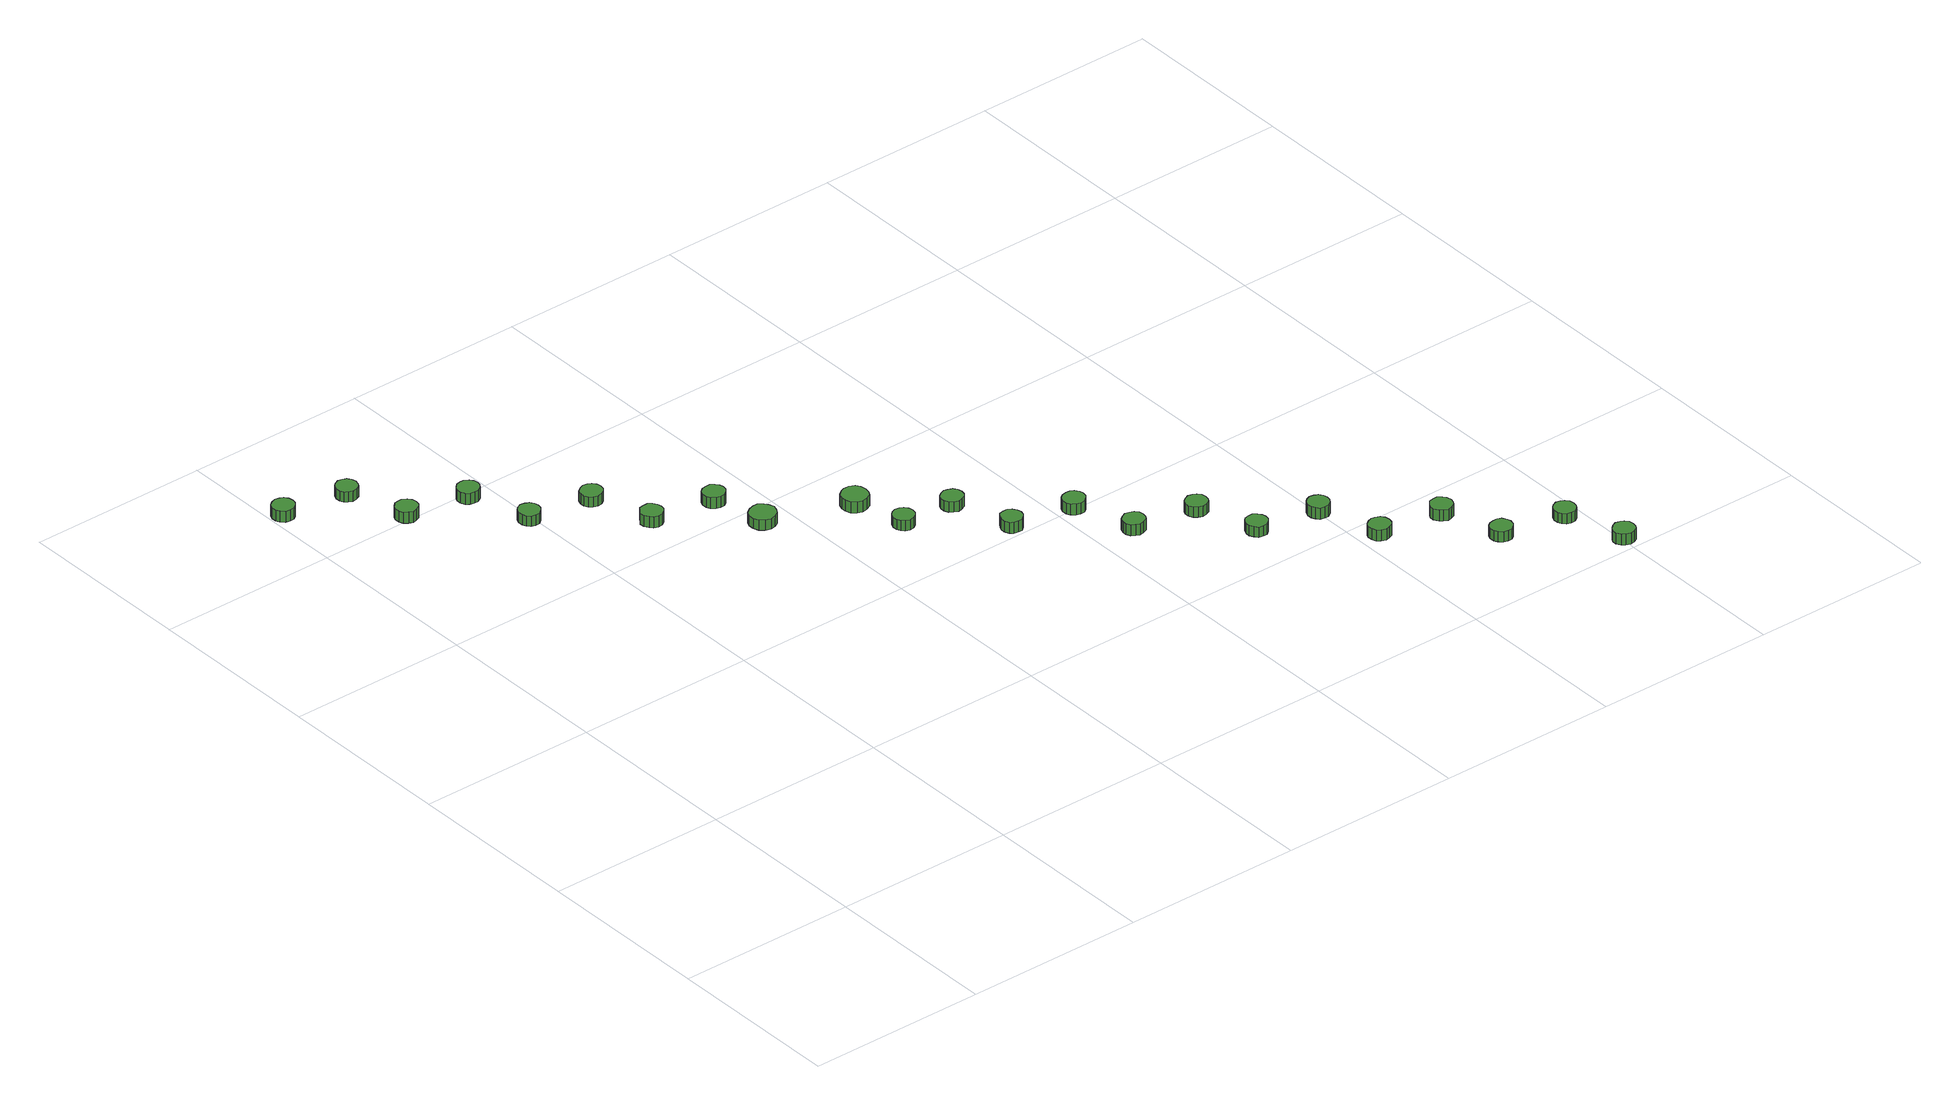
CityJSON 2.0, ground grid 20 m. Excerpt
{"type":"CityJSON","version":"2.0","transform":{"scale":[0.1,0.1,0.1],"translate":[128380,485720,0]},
"CityObjects":{
"tree1":{"type":"SolitaryVegetationObject","attributes":{"function":"something"},"geometry":[{"type":"MultiSurface","lod":"1","boundaries":[[[0,1,2,3,4,5,6,7,8,9,10,11,12,13,14]],[[15,16,17,18,19,20,21,22,23,24,25,26,27,28,29]],[[0,29,28,1]],[[1,28,27,2]],[[2,27,26,3]],[[3,26,25,4]],[[4,25,24,5]],[[5,24,23,6]],[[6,23,22,7]],[[7,22,21,8]],[[8,21,20,9]],[[9,20,19,10]],[[10,19,18,11]],[[11,18,17,12]],[[12,17,16,13]],[[13,16,15,14]],[[14,15,29,0]]]}]},
"tree2":{"type":"SolitaryVegetationObject","attributes":{"function":"something"},"geometry":[{"type":"MultiSurface","lod":"1","boundaries":[[[30,31,32,33,34,35,36,37,38,39,40,41,42,43,44]],[[45,46,47,48,49,50,51,52,53,54,55,56,57,58,59]],[[30,59,58,31]],[[31,58,57,32]],[[32,57,56,33]],[[33,56,55,34]],[[34,55,54,35]],[[35,54,53,36]],[[36,53,52,37]],[[37,52,51,38]],[[38,51,50,39]],[[39,50,49,40]],[[40,49,48,41]],[[41,48,47,42]],[[42,47,46,43]],[[43,46,45,44]],[[44,45,59,30]]]}]},
"tree3":{"type":"SolitaryVegetationObject","attributes":{"function":"something"},"geometry":[{"type":"MultiSurface","lod":"1","boundaries":[[[60,61,62,63,64,65,66,67,68,69,70,71,72,73,74]],[[75,76,77,78,79,80,81,82,83,84,85,86,87,88,89]],[[60,89,88,61]],[[61,88,87,62]],[[62,87,86,63]],[[63,86,85,64]],[[64,85,84,65]],[[65,84,83,66]],[[66,83,82,67]],[[67,82,81,68]],[[68,81,80,69]],[[69,80,79,70]],[[70,79,78,71]],[[71,78,77,72]],[[72,77,76,73]],[[73,76,75,74]],[[74,75,89,60]]]}]},
"tree4":{"type":"SolitaryVegetationObject","attributes":{"function":"something"},"geometry":[{"type":"MultiSurface","lod":"1","boundaries":[[[90,91,92,93,94,95,96,97,98,99,100,101,102,103,104]],[[105,106,107,108,109,110,111,112,113,114,115,116,117,118,119]],[[90,119,118,91]],[[91,118,117,92]],[[92,117,116,93]],[[93,116,115,94]],[[94,115,114,95]],[[95,114,113,96]],[[96,113,112,97]],[[97,112,111,98]],[[98,111,110,99]],[[99,110,109,100]],[[100,109,108,101]],[[101,108,107,102]],[[102,107,106,103]],[[103,106,105,104]],[[104,105,119,90]]]}]},
"tree5":{"type":"SolitaryVegetationObject","attributes":{"function":"something"},"geometry":[{"type":"MultiSurface","lod":"1","boundaries":[[[120,121,122,123,124,125,126,127,128,129,130,131,132,133,134]],[[135,136,137,138,139,140,141,142,143,144,145,146,147,148,149]],[[120,149,148,121]],[[121,148,147,122]],[[122,147,146,123]],[[123,146,145,124]],[[124,145,144,125]],[[125,144,143,126]],[[126,143,142,127]],[[127,142,141,128]],[[128,141,140,129]],[[129,140,139,130]],[[130,139,138,131]],[[131,138,137,132]],[[132,137,136,133]],[[133,136,135,134]],[[134,135,149,120]]]}]},
"tree6":{"type":"SolitaryVegetationObject","attributes":{"function":"something"},"geometry":[{"type":"MultiSurface","lod":"1","boundaries":[[[150,151,152,153,154,155,156,157,158,159,160,161,162,163,164]],[[165,166,167,168,169,170,171,172,173,174,175,176,177,178,179]],[[150,179,178,151]],[[151,178,177,152]],[[152,177,176,153]],[[153,176,175,154]],[[154,175,174,155]],[[155,174,173,156]],[[156,173,172,157]],[[157,172,171,158]],[[158,171,170,159]],[[159,170,169,160]],[[160,169,168,161]],[[161,168,167,162]],[[162,167,166,163]],[[163,166,165,164]],[[164,165,179,150]]]}]},
"tree7":{"type":"SolitaryVegetationObject","attributes":{"function":"something"},"geometry":[{"type":"MultiSurface","lod":"1","boundaries":[[[180,181,182,183,184,185,186,187,188,189,190,191,192,193,194]],[[195,196,197,198,199,200,201,202,203,204,205,206,207,208,209]],[[180,209,208,181]],[[181,208,207,182]],[[182,207,206,183]],[[183,206,205,184]],[[184,205,204,185]],[[185,204,203,186]],[[186,203,202,187]],[[187,202,201,188]],[[188,201,200,189]],[[189,200,199,190]],[[190,199,198,191]],[[191,198,197,192]],[[192,197,196,193]],[[193,196,195,194]],[[194,195,209,180]]]}]},
"tree8":{"type":"SolitaryVegetationObject","attributes":{"function":"something"},"geometry":[{"type":"MultiSurface","lod":"1","boundaries":[[[210,211,212,213,214,215,216,217,218,219,220,221,222,223,224]],[[225,226,227,228,229,230,231,232,233,234,235,236,237,238,239]],[[210,239,238,211]],[[211,238,237,212]],[[212,237,236,213]],[[213,236,235,214]],[[214,235,234,215]],[[215,234,233,216]],[[216,233,232,217]],[[217,232,231,218]],[[218,231,230,219]],[[219,230,229,220]],[[220,229,228,221]],[[221,228,227,222]],[[222,227,226,223]],[[223,226,225,224]],[[224,225,239,210]]]}]},
"tree9":{"type":"SolitaryVegetationObject","attributes":{"function":"something"},"geometry":[{"type":"MultiSurface","lod":"1","boundaries":[[[240,241,242,243,244,245,246,247,248,249,250,251,252,253,254]],[[255,256,257,258,259,260,261,262,263,264,265,266,267,268,269]],[[240,269,268,241]],[[241,268,267,242]],[[242,267,266,243]],[[243,266,265,244]],[[244,265,264,245]],[[245,264,263,246]],[[246,263,262,247]],[[247,262,261,248]],[[248,261,260,249]],[[249,260,259,250]],[[250,259,258,251]],[[251,258,257,252]],[[252,257,256,253]],[[253,256,255,254]],[[254,255,269,240]]]}]},
"tree10":{"type":"SolitaryVegetationObject","attributes":{"function":"something"},"geometry":[{"type":"MultiSurface","lod":"1","boundaries":[[[270,271,272,273,274,275,276,277,278,279,280,281,282,283,284]],[[285,286,287,288,289,290,291,292,293,294,295,296,297,298,299]],[[270,299,298,271]],[[271,298,297,272]],[[272,297,296,273]],[[273,296,295,274]],[[274,295,294,275]],[[275,294,293,276]],[[276,293,292,277]],[[277,292,291,278]],[[278,291,290,279]],[[279,290,289,280]],[[280,289,288,281]],[[281,288,287,282]],[[282,287,286,283]],[[283,286,285,284]],[[284,285,299,270]]]}]},
"tree11":{"type":"SolitaryVegetationObject","attributes":{"function":"something"},"geometry":[{"type":"MultiSurface","lod":"1","boundaries":[[[300,301,302,303,304,305,306,307,308,309,310,311,312,313,314]],[[315,316,317,318,319,320,321,322,323,324,325,326,327,328,329]],[[300,329,328,301]],[[301,328,327,302]],[[302,327,326,303]],[[303,326,325,304]],[[304,325,324,305]],[[305,324,323,306]],[[306,323,322,307]],[[307,322,321,308]],[[308,321,320,309]],[[309,320,319,310]],[[310,319,318,311]],[[311,318,317,312]],[[312,317,316,313]],[[313,316,315,314]],[[314,315,329,300]]]}]},
"tree12":{"type":"SolitaryVegetationObject","attributes":{"function":"something"},"geometry":[{"type":"MultiSurface","lod":"1","boundaries":[[[330,331,332,333,334,335,336,337,338,339,340,341,342,343,344]],[[345,346,347,348,349,350,351,352,353,354,355,356,357,358,359]],[[330,359,358,331]],[[331,358,357,332]],[[332,357,356,333]],[[333,356,355,334]],[[334,355,354,335]],[[335,354,353,336]],[[336,353,352,337]],[[337,352,351,338]],[[338,351,350,339]],[[339,350,349,340]],[[340,349,348,341]],[[341,348,347,342]],[[342,347,346,343]],[[343,346,345,344]],[[344,345,359,330]]]}]},
"tree13":{"type":"SolitaryVegetationObject","attributes":{"function":"something"},"geometry":[{"type":"MultiSurface","lod":"1","boundaries":[[[360,361,362,363,364,365,366,367,368,369,370,371,372,373,374]],[[375,376,377,378,379,380,381,382,383,384,385,386,387,388,389]],[[360,389,388,361]],[[361,388,387,362]],[[362,387,386,363]],[[363,386,385,364]],[[364,385,384,365]],[[365,384,383,366]],[[366,383,382,367]],[[367,382,381,368]],[[368,381,380,369]],[[369,380,379,370]],[[370,379,378,371]],[[371,378,377,372]],[[372,377,376,373]],[[373,376,375,374]],[[374,375,389,360]]]}]},
"tree14":{"type":"SolitaryVegetationObject","attributes":{"function":"something"},"geometry":[{"type":"MultiSurface","lod":"1","boundaries":[[[390,391,392,393,394,395,396,397,398,399,400,401,402,403,404]],[[405,406,407,408,409,410,411,412,413,414,415,416,417,418,419]],[[390,419,418,391]],[[391,418,417,392]],[[392,417,416,393]],[[393,416,415,394]],[[394,415,414,395]],[[395,414,413,396]],[[396,413,412,397]],[[397,412,411,398]],[[398,411,410,399]],[[399,410,409,400]],[[400,409,408,401]],[[401,408,407,402]],[[402,407,406,403]],[[403,406,405,404]],[[404,405,419,390]]]}]},
"tree15":{"type":"SolitaryVegetationObject","attributes":{"function":"something"},"geometry":[{"type":"MultiSurface","lod":"1","boundaries":[[[420,421,422,423,424,425,426,427,428,429,430,431,432,433,434]],[[435,436,437,438,439,440,441,442,443,444,445,446,447,448,449]],[[420,449,448,421]],[[421,448,447,422]],[[422,447,446,423]],[[423,446,445,424]],[[424,445,444,425]],[[425,444,443,426]],[[426,443,442,427]],[[427,442,441,428]],[[428,441,440,429]],[[429,440,439,430]],[[430,439,438,431]],[[431,438,437,432]],[[432,437,436,433]],[[433,436,435,434]],[[434,435,449,420]]]}]},
"tree16":{"type":"SolitaryVegetationObject","attributes":{"function":"something"},"geometry":[{"type":"MultiSurface","lod":"1","boundaries":[[[450,451,452,453,454,455,456,457,458,459,460,461,462,463,464]],[[465,466,467,468,469,470,471,472,473,474,475,476,477,478,479]],[[450,479,478,451]],[[451,478,477,452]],[[452,477,476,453]],[[453,476,475,454]],[[454,475,474,455]],[[455,474,473,456]],[[456,473,472,457]],[[457,472,471,458]],[[458,471,470,459]],[[459,470,469,460]],[[460,469,468,461]],[[461,468,467,462]],[[462,467,466,463]],[[463,466,465,464]],[[464,465,479,450]]]}]},
"tree17":{"type":"SolitaryVegetationObject","attributes":{"function":"something"},"geometry":[{"type":"MultiSurface","lod":"1","boundaries":[[[480,481,482,483,484,485,486,487,488,489,490,491,492,493,494]],[[495,496,497,498,499,500,501,502,503,504,505,506,507,508,509]],[[480,509,508,481]],[[481,508,507,482]],[[482,507,506,483]],[[483,506,505,484]],[[484,505,504,485]],[[485,504,503,486]],[[486,503,502,487]],[[487,502,501,488]],[[488,501,500,489]],[[489,500,499,490]],[[490,499,498,491]],[[491,498,497,492]],[[492,497,496,493]],[[493,496,495,494]],[[494,495,509,480]]]}]},
"tree18":{"type":"SolitaryVegetationObject","attributes":{"function":"something"},"geometry":[{"type":"MultiSurface","lod":"1","boundaries":[[[510,511,512,513,514,515,516,517,518,519,520,521,522,523,524]],[[525,526,527,528,529,530,531,532,533,534,535,536,537,538,539]],[[510,539,538,511]],[[511,538,537,512]],[[512,537,536,513]],[[513,536,535,514]],[[514,535,534,515]],[[515,534,533,516]],[[516,533,532,517]],[[517,532,531,518]],[[518,531,530,519]],[[519,530,529,520]],[[520,529,528,521]],[[521,528,527,522]],[[522,527,526,523]],[[523,526,525,524]],[[524,525,539,510]]]}]},
"tree19":{"type":"SolitaryVegetationObject","attributes":{"function":"something"},"geometry":[{"type":"MultiSurface","lod":"1","boundaries":[[[540,541,542,543,544,545,546,547,548,549,550,551,552,553,554]],[[555,556,557,558,559,560,561,562,563,564,565,566,567,568,569]],[[540,569,568,541]],[[541,568,567,542]],[[542,567,566,543]],[[543,566,565,544]],[[544,565,564,545]],[[545,564,563,546]],[[546,563,562,547]],[[547,562,561,548]],[[548,561,560,549]],[[549,560,559,550]],[[550,559,558,551]],[[551,558,557,552]],[[552,557,556,553]],[[553,556,555,554]],[[554,555,569,540]]]}]},
"tree20":{"type":"SolitaryVegetationObject","attributes":{"function":"something"},"geometry":[{"type":"MultiSurface","lod":"1","boundaries":[[[570,571,572,573,574,575,576,577,578,579,580,581,582,583,584]],[[585,586,587,588,589,590,591,592,593,594,595,596,597,598,599]],[[570,599,598,571]],[[571,598,597,572]],[[572,597,596,573]],[[573,596,595,574]],[[574,595,594,575]],[[575,594,593,576]],[[576,593,592,577]],[[577,592,591,578]],[[578,591,590,579]],[[579,590,589,580]],[[580,589,588,581]],[[581,588,587,582]],[[582,587,586,583]],[[583,586,585,584]],[[584,585,599,570]]]}]},
"tree21":{"type":"SolitaryVegetationObject","attributes":{"function":"something"},"geometry":[{"type":"MultiSurface","lod":"1","boundaries":[[[600,601,602,603,604,605,606,607,608,609,610,611,612,613,614]],[[615,616,617,618,619,620,621,622,623,624,625,626,627,628,629]],[[600,629,628,601]],[[601,628,627,602]],[[602,627,626,603]],[[603,626,625,604]],[[604,625,624,605]],[[605,624,623,606]],[[606,623,622,607]],[[607,622,621,608]],[[608,621,620,609]],[[609,620,619,610]],[[610,619,618,611]],[[611,618,617,612]],[[612,617,616,613]],[[613,616,615,614]],[[614,615,629,600]]]}]},
"tree22":{"type":"SolitaryVegetationObject","attributes":{"function":"something"},"geometry":[{"type":"MultiSurface","lod":"1","boundaries":[[[630,631,632,633,634,635,636,637,638,639,640,641,642,643,644]],[[645,646,647,648,649,650,651,652,653,654,655,656,657,658,659]],[[630,659,658,631]],[[631,658,657,632]],[[632,657,656,633]],[[633,656,655,634]],[[634,655,654,635]],[[635,654,653,636]],[[636,653,652,637]],[[637,652,651,638]],[[638,651,650,639]],[[639,650,649,640]],[[640,649,648,641]],[[641,648,647,642]],[[642,647,646,643]],[[643,646,645,644]],[[644,645,659,630]]]}]},
"tree23":{"type":"SolitaryVegetationObject","attributes":{"function":"something"},"geometry":[{"type":"MultiSurface","lod":"1","boundaries":[[[660,661,662,663,664,665,666,667,668,669,670,671,672,673,674]],[[675,676,677,678,679,680,681,682,683,684,685,686,687,688,689]],[[660,689,688,661]],[[661,688,687,662]],[[662,687,686,663]],[[663,686,685,664]],[[664,685,684,665]],[[665,684,683,666]],[[666,683,682,667]],[[667,682,681,668]],[[668,681,680,669]],[[669,680,679,670]],[[670,679,678,671]],[[671,678,677,672]],[[672,677,676,673]],[[673,676,675,674]],[[674,675,689,660]]]}]}
},
"vertices":[
[27,885,18],[26,890,18],[23,894,18],[19,896,18],[14,897,18],[9,895,18],[5,892,18],[3,887,18],[3,882,18],[5,878,18],[9,874,18],[14,873,18],[19,873,18],[23,876,18],[26,880,18],[26,880,5],[23,876,5],[19,873,5],[14,873,5],[9,874,5],[5,878,5],[3,882,5],[3,887,5],[5,892,5],[9,895,5],[14,897,5],[19,896,5],[23,894,5],[26,890,5],[27,885,5],
[94,869,20],[93,874,20],[90,878,20],[86,880,20],[81,881,20],[76,879,20],[73,876,20],[71,871,20],[71,866,20],[73,862,20],[76,859,20],[81,857,20],[86,858,20],[90,860,20],[93,864,20],[93,864,8],[90,860,8],[86,858,8],[81,857,8],[76,859,8],[73,862,8],[71,866,8],[71,871,8],[73,876,8],[76,879,8],[81,881,8],[86,880,8],[90,878,8],[93,874,8],[94,869,8],
[118,805,19],[117,810,19],[114,814,19],[109,817,19],[105,817,19],[100,816,19],[96,812,19],[94,808,19],[94,803,19],[96,798,19],[100,795,19],[105,793,19],[109,794,19],[114,796,19],[117,800,19],[117,800,6],[114,796,6],[109,794,6],[105,793,6],[100,795,6],[96,798,6],[94,803,6],[94,808,6],[96,812,6],[100,816,6],[105,817,6],[109,817,6],[114,814,6],[117,810,6],[118,805,6],
[184,790,21],[183,795,21],[180,799,21],[175,802,21],[171,802,21],[166,801,21],[162,797,21],[160,793,21],[160,788,21],[162,783,21],[166,780,21],[171,779,21],[175,779,21],[180,782,21],[183,786,21],[183,786,8],[180,782,8],[175,779,8],[171,779,8],[166,780,8],[162,783,8],[160,788,8],[160,793,8],[162,797,8],[166,801,8],[171,802,8],[175,802,8],[180,799,8],[183,795,8],[184,790,8],
[207,725,18],[206,730,18],[203,734,18],[199,736,18],[194,737,18],[189,735,18],[186,732,18],[184,727,18],[184,722,18],[186,718,18],[189,714,18],[194,713,18],[199,713,18],[203,716,18],[206,720,18],[206,720,6],[203,716,6],[199,713,6],[194,713,6],[189,714,6],[186,718,6],[184,722,6],[184,727,6],[186,732,6],[189,735,6],[194,737,6],[199,736,6],[203,734,6],[206,730,6],[207,725,6],
[274,710,20],[273,715,20],[270,719,20],[266,721,20],[261,722,20],[256,720,20],[252,717,20],[250,712,20],[250,707,20],[252,703,20],[256,700,20],[261,698,20],[266,699,20],[270,701,20],[273,705,20],[273,705,8],[270,701,8],[266,699,8],[261,698,8],[256,700,8],[252,703,8],[250,707,8],[250,712,8],[252,717,8],[256,720,8],[261,722,8],[266,721,8],[270,719,8],[273,715,8],[274,710,8],
[298,646,19],[297,651,19],[294,655,19],[290,658,19],[285,658,19],[280,657,19],[277,653,19],[274,649,19],[274,644,19],[277,639,19],[280,636,19],[285,634,19],[290,635,19],[294,637,19],[297,641,19],[297,641,6],[294,637,6],[290,635,6],[285,634,6],[280,636,6],[277,639,6],[274,644,6],[274,649,6],[277,653,6],[280,657,6],[285,658,6],[290,658,6],[294,655,6],[297,651,6],[298,646,6],
[383,575,19],[381,581,19],[378,585,19],[373,589,19],[367,589,19],[361,587,19],[356,583,19],[354,578,19],[354,572,19],[356,566,19],[361,562,19],[367,560,19],[373,561,19],[378,564,19],[381,569,19],[381,569,7],[378,564,7],[373,561,7],[367,560,7],[361,562,7],[356,566,7],[354,572,7],[354,578,7],[356,583,7],[361,587,7],[367,589,7],[373,589,7],[378,585,7],[381,581,7],[383,575,7],
[365,632,21],[364,636,21],[361,640,21],[357,643,21],[352,643,21],[347,642,21],[343,639,21],[341,634,21],[341,629,21],[343,625,21],[347,621,21],[352,620,21],[357,620,21],[361,623,21],[364,627,21],[364,627,8],[361,623,8],[357,620,8],[352,620,8],[347,621,8],[343,625,8],[341,629,8],[341,634,8],[343,639,8],[347,642,8],[352,643,8],[357,643,8],[361,640,8],[364,636,8],[365,632,8],
[483,483,20],[482,488,20],[479,492,20],[475,494,20],[470,495,20],[465,493,20],[462,490,20],[460,485,20],[460,480,20],[462,476,20],[465,473,20],[470,471,20],[475,472,20],[479,474,20],[482,478,20],[482,478,8],[479,474,8],[475,472,8],[470,471,8],[465,473,8],[462,476,8],[460,480,8],[460,485,8],[462,490,8],[465,493,8],[470,495,8],[475,494,8],[479,492,8],[482,488,8],[483,483,8],
[470,540,21],[469,546,21],[466,551,21],[460,554,21],[454,554,21],[449,552,21],[444,548,21],[442,543,21],[442,537,21],[444,531,21],[449,527,21],[454,525,21],[460,526,21],[466,529,21],[469,534,21],[469,534,8],[466,529,8],[460,526,8],[454,525,8],[449,527,8],[444,531,8],[442,537,8],[442,543,8],[444,548,8],[449,552,8],[454,554,8],[460,554,8],[466,551,8],[469,546,8],[470,540,8],
[540,477,21],[539,482,21],[536,486,21],[531,488,21],[527,489,21],[522,487,21],[518,484,21],[516,480,21],[516,475,21],[518,470,21],[522,467,21],[527,465,21],[531,466,21],[536,468,21],[539,472,21],[539,472,9],[536,468,9],[531,466,9],[527,465,9],[522,467,9],[518,470,9],[516,475,9],[516,480,9],[518,484,9],[522,487,9],[527,489,9],[531,488,9],[536,486,9],[539,482,9],[540,477,9],
[563,413,20],[562,418,20],[559,422,20],[555,425,20],[550,425,20],[545,424,20],[542,420,20],[540,416,20],[540,411,20],[542,406,20],[545,403,20],[550,402,20],[555,402,20],[559,405,20],[562,409,20],[562,409,7],[559,405,7],[555,402,7],[550,402,7],[545,403,7],[542,406,7],[540,411,7],[540,416,7],[542,420,7],[545,424,7],[550,425,7],[555,425,7],[559,422,7],[562,418,7],[563,413,7],
[630,399,21],[629,403,21],[626,408,21],[622,410,21],[617,410,21],[612,409,21],[608,406,21],[606,401,21],[606,396,21],[608,392,21],[612,388,21],[617,387,21],[622,387,21],[626,390,21],[629,394,21],[629,394,8],[626,390,8],[622,387,8],[617,387,8],[612,388,8],[608,392,8],[606,396,8],[606,401,8],[608,406,8],[612,409,8],[617,410,8],[622,410,8],[626,408,8],[629,403,8],[630,399,8],
[653,334,20],[652,339,20],[649,343,20],[644,345,20],[639,346,20],[635,344,20],[631,341,20],[629,336,20],[629,332,20],[631,327,20],[635,324,20],[639,322,20],[644,323,20],[649,325,20],[652,329,20],[652,329,7],[649,325,7],[644,323,7],[639,322,7],[635,324,7],[631,327,7],[629,332,7],[629,336,7],[631,341,7],[635,344,7],[639,346,7],[644,345,7],[649,343,7],[652,339,7],[653,334,7],
[720,319,20],[719,324,20],[716,328,20],[712,330,20],[707,331,20],[702,329,20],[698,326,20],[696,322,20],[696,317,20],[698,312,20],[702,309,20],[707,307,20],[712,308,20],[716,310,20],[719,314,20],[719,314,8],[716,310,8],[712,308,8],[707,307,8],[702,309,8],[698,312,8],[696,317,8],[696,322,8],[698,326,8],[702,329,8],[707,331,8],[712,330,8],[716,328,8],[719,324,8],[720,319,8],
[744,256,19],[743,260,19],[740,264,19],[736,267,19],[731,267,19],[726,266,19],[723,263,19],[721,258,19],[721,253,19],[723,249,19],[726,245,19],[731,244,19],[736,244,19],[740,247,19],[743,251,19],[743,251,7],[740,247,7],[736,244,7],[731,244,7],[726,245,7],[723,249,7],[721,253,7],[721,258,7],[723,263,7],[726,266,7],[731,267,7],[736,267,7],[740,264,7],[743,260,7],[744,256,7],
[810,241,21],[809,246,21],[806,250,21],[802,252,21],[797,253,21],[792,251,21],[789,248,21],[787,243,21],[787,238,21],[789,234,21],[792,230,21],[797,229,21],[802,229,21],[806,232,21],[809,236,21],[809,236,8],[806,232,8],[802,229,8],[797,229,8],[792,230,8],[789,234,8],[787,238,8],[787,243,8],[789,248,8],[792,251,8],[797,253,8],[802,252,8],[806,250,8],[809,246,8],[810,241,8],
[834,175,19],[833,180,19],[830,184,19],[825,186,19],[821,187,19],[816,185,19],[812,182,19],[810,178,19],[810,173,19],[812,168,19],[816,165,19],[821,163,19],[825,164,19],[830,166,19],[833,170,19],[833,170,6],[830,166,6],[825,164,6],[821,163,6],[816,165,6],[812,168,6],[810,173,6],[810,178,6],[812,182,6],[816,185,6],[821,187,6],[825,186,6],[830,184,6],[833,180,6],[834,175,6],
[901,161,21],[900,166,21],[897,170,21],[893,173,21],[888,173,21],[883,172,21],[880,168,21],[877,164,21],[877,159,21],[880,154,21],[883,151,21],[888,149,21],[893,150,21],[897,152,21],[900,156,21],[900,156,8],[897,152,8],[893,150,8],[888,149,8],[883,151,8],[880,154,8],[877,159,8],[877,164,8],[880,168,8],[883,172,8],[888,173,8],[893,173,8],[897,170,8],[900,166,8],[901,161,8],
[924,97,19],[923,101,19],[920,106,19],[916,108,19],[911,108,19],[906,107,19],[902,104,19],[900,99,19],[900,94,19],[902,90,19],[906,86,19],[911,85,19],[916,85,19],[920,88,19],[923,92,19],[923,92,7],[920,88,7],[916,85,7],[911,85,7],[906,86,7],[902,90,7],[900,94,7],[900,99,7],[902,104,7],[906,107,7],[911,108,7],[916,108,7],[920,106,7],[923,101,7],[924,97,7],
[991,81,20],[990,86,20],[987,90,20],[983,92,20],[978,93,20],[973,91,20],[970,88,20],[968,83,20],[968,78,20],[970,74,20],[973,70,20],[978,69,20],[983,69,20],[987,72,20],[990,76,20],[990,76,8],[987,72,8],[983,69,8],[978,69,8],[973,70,8],[970,74,8],[968,78,8],[968,83,8],[970,88,8],[973,91,8],[978,93,8],[983,92,8],[987,90,8],[990,86,8],[991,81,8],
[1014,17,19],[1013,22,19],[1010,26,19],[1006,28,19],[1001,29,19],[996,27,19],[993,24,19],[990,20,19],[990,15,19],[993,10,19],[996,7,19],[1001,5,19],[1006,6,19],[1010,8,19],[1013,12,19],[1013,12,6],[1010,8,6],[1006,6,6],[1001,5,6],[996,7,6],[993,10,6],[990,15,6],[990,20,6],[993,24,6],[996,27,6],[1001,29,6],[1006,28,6],[1010,26,6],[1013,22,6],[1014,17,6]
]}
